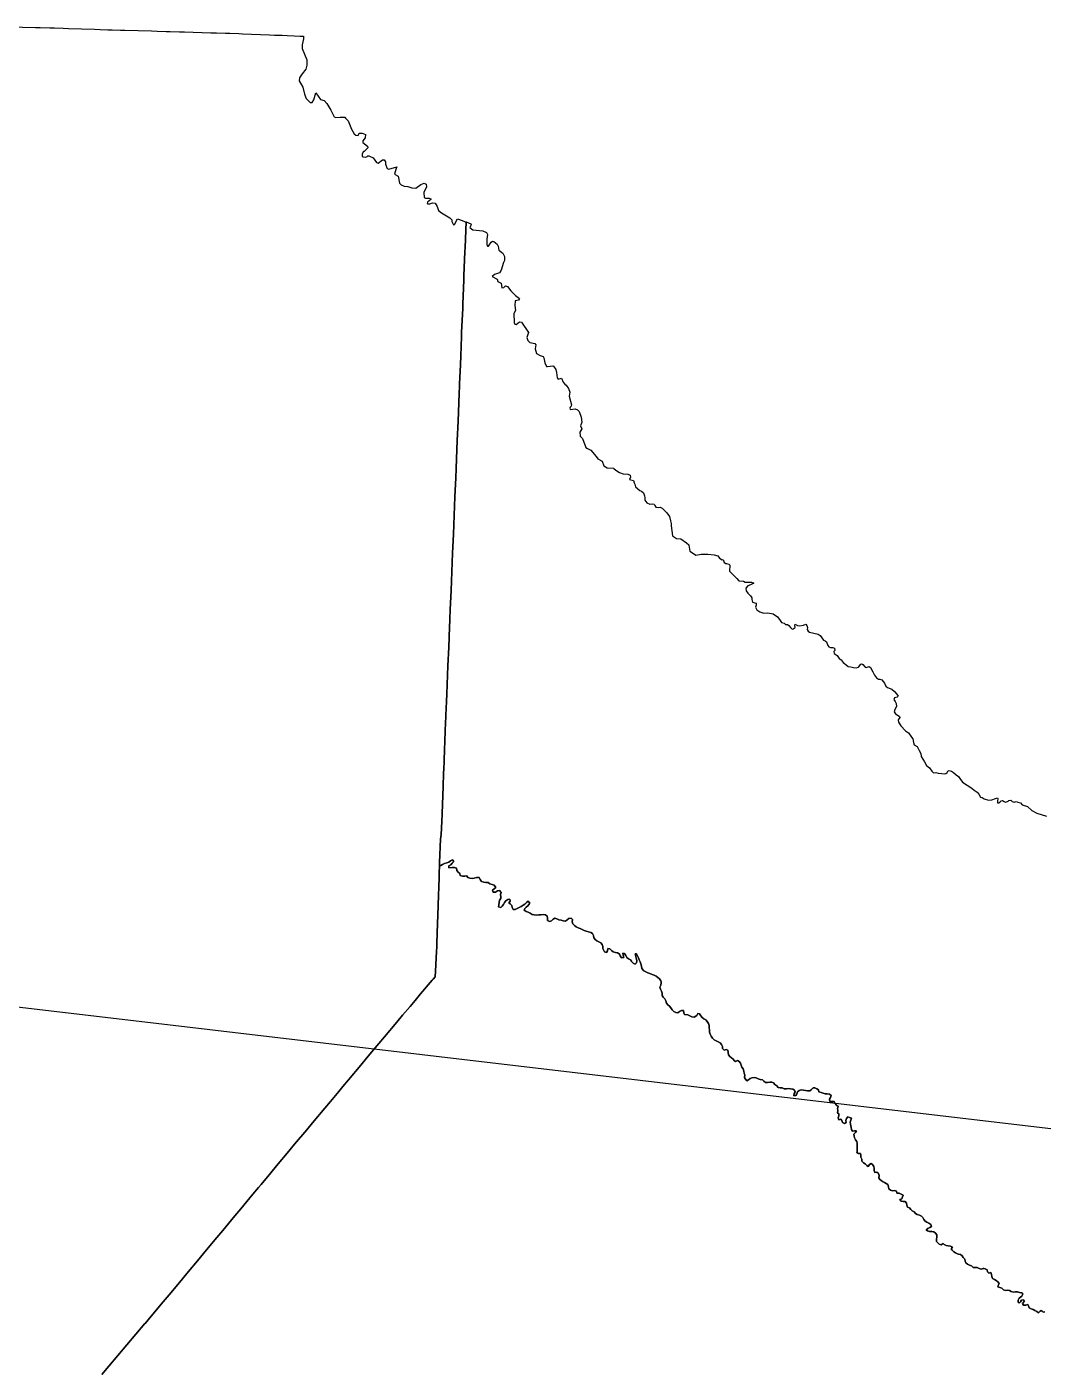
# Model space of a CAD drawing. Extents: x -312 to 667, y -1017 to 963.
# Drawn here: x 138.1 to 295.2, y 739.9 to 947.4 of the extents above; entities that cross this region are included whole.
import ezdxf

# ---------------------------------------------------------------- set-up
doc = ezdxf.new("R2010")
doc.units = 0
doc.header["$MEASUREMENT"] = 0
doc.layers.add('AEROVIAS', color=96, linetype='CONTINUOUS')
doc.layers.add('LINEAS_DE_MAPA', color=7, linetype='CONTINUOUS')

msp = doc.modelspace()

# ---------------------------------------------------------------- linework, layer by layer
at = {"layer": 'AEROVIAS'}
msp.add_line((50.03, 806.08), (298.55, 776.84), dxfattribs=at)
at = {"layer": 'LINEAS_DE_MAPA', "color": 7}
for points in [[(135.41, 947.36), (139.4, 947.27), (140.14, 947.24), (141.61, 947.19), (142.33, 947.19), (143.68, 947.14), (144.49, 947.11), (148.55, 946.99), (149.4, 946.96), (150.61, 946.92), (151.25, 946.91), (152.55, 946.86), (153.21, 946.85), (157.35, 946.72), (158.23, 946.68), (159.59, 946.66), (160.21, 946.63), (161.67, 946.59), (162.4, 946.57), (162.44, 946.57), (166.54, 946.43), (167.4, 946.43), (168.78, 946.39), (169.44, 946.36), (170.83, 946.32), (171.39, 946.28), (175.57, 946.12), (176.38, 946.08), (177.54, 946.05), (178.3, 946.01), (179.42, 945.96), (180.35, 945.91), (180.84, 945.91), (180.85, 945.5), (180.63, 944.6), (180.66, 943.99), (181.35, 942.25), (181.35, 941.61), (181.35, 941.43), (181.19, 940.8), (180.64, 940.12), (180.22, 939.46), (180.19, 939.01), (180.72, 938.04), (180.98, 936.98), (181.26, 936.28), (181.89, 935.65), (182.18, 935.68), (182.45, 936.08), (182.75, 937.15), (183.48, 936.15), (184.03, 935.97), (184.48, 935.49), (185.07, 934.47), (185.58, 933.45), (185.87, 933.37), (186.52, 933.41), (187.23, 933.39), (187.34, 933.27), (187.74, 932.81), (188.25, 931.53), (188.67, 930.8), (188.92, 930.63), (189.3, 930.56), (189.43, 930.95), (189.91, 930.93), (190.41, 930.71), (190.39, 930.19), (190, 929.72), (190, 929.48), (190.76, 928.93), (190.77, 928.66), (190.21, 928.08), (190.15, 928.08), (189.91, 927.74), (189.91, 927.38), (190.08, 927.28), (190.47, 927.2), (190.68, 927.33), (190.77, 927.4), (190.95, 927.42), (191.62, 927.1), (192.16, 926.41), (192.41, 926.31), (193.05, 926.83), (193.32, 926.79), (193.52, 926.51), (193.53, 926.16), (193.76, 925.49), (194.03, 925.35), (195.26, 925.75), (195.13, 925.29), (194.91, 924.61), (195.49, 924.29), (195.68, 923.19), (195.97, 922.96), (196.42, 922.75), (196.99, 922.69), (197.58, 922.49), (198.22, 922.41), (199, 923.02), (199.53, 923.22), (199.81, 923.05), (199.86, 922.65), (199.45, 921.77), (199.5, 920.96), (199.73, 920.86), (200.26, 920.87), (200.54, 920.76), (200.54, 920.7), (200.03, 920.25), (199.95, 920.08), (200.07, 920), (200.36, 919.99), (200.81, 920.16), (201.2, 920.13), (201.52, 919.61), (201.73, 918.99), (202.2, 918.6), (203.45, 917.85), (203.76, 917.51), (203.79, 917.29), (204.03, 916.78), (204.19, 916.82), (204.68, 917.67), (205.4, 917.42), (205.86, 917.25), (205.99, 917.21), (206.72, 916.92), (206.77, 916.77), (206.59, 916.33), (207.02, 915.99), (208.6, 915.82), (209.15, 915.58), (209.28, 915.27), (209.2, 914.56), (209.18, 913.73), (209.29, 913.45), (209.48, 913.48), (209.88, 914.07), (210.07, 914.23), (210.29, 914.2), (210.8, 913.76), (210.93, 913.46), (211.03, 912.82), (211.21, 912.72), (211.52, 912.49), (211.69, 912.38), (211.94, 911.87), (211.93, 911.25), (211.79, 910.92), (211.41, 909.75), (211.18, 909.35), (210.38, 909.11), (210.01, 908.77), (210.8, 908.35), (210.92, 908.02), (211.42, 907.76), (211.51, 907.04), (211.82, 907.1), (212.08, 907.32), (212.37, 907.24), (212.92, 906.56), (213.62, 905.83), (214.26, 905.35), (214.08, 905.1), (213.59, 905.03), (213.52, 904.28), (213.61, 903.51), (213.37, 903.04), (213.4, 901.66), (213.53, 901.39), (213.73, 901.37), (214.25, 901.79), (214.58, 901.73), (215.62, 900.11), (215.36, 899.36), (215.52, 898.88), (215.85, 898.58), (216.63, 898.43), (216.79, 898.24), (216.66, 897.6), (216.89, 896.87), (217.44, 896.56), (217.9, 896.42), (218.03, 896.22), (218.19, 895.41), (218.44, 894.88), (218.59, 894.87), (219.39, 894.98), (219.53, 894.91), (219.89, 894.38), (219.95, 893.96), (220.07, 893.1), (220.22, 892.9), (220.73, 893.04), (220.99, 892.46), (221.26, 892.11), (221.44, 891.97), (221.85, 891.48), (222.04, 890.9), (221.94, 890.29), (222.29, 888.94), (222.26, 888.75), (222.1, 888.58), (222.01, 888.42), (222.08, 888.29), (222.11, 888.24), (222.86, 888.3), (223.2, 888.16), (223.48, 887.89), (223.77, 887.02), (223.87, 886.25), (223.69, 885.71), (223.89, 885.25), (223.59, 884.7), (223.64, 884.12), (223.98, 883.76), (224.49, 882.37), (224.74, 882.17), (225.29, 881.96), (226.11, 880.97), (226.38, 880.6), (227.02, 880.22), (227.29, 879.51), (227.82, 879.2), (228.76, 879.17), (228.84, 879.08), (229.14, 878.83), (229.72, 878.48), (230.28, 878.3), (230.99, 878.25), (231.37, 878.08), (231.39, 877.78), (231.24, 877.39), (231.9, 877.23), (232, 876.9), (232.07, 876.68), (232.2, 876.28), (232.84, 875.7), (233.13, 875.59), (233.43, 875.35), (233.57, 874.9), (233.61, 874.56), (233.65, 874.19), (233.94, 873.82), (234.41, 873.61), (234.8, 873.62), (235.05, 873.61), (235.16, 873.39), (235.34, 873.15), (235.75, 873.09), (236, 873.12), (236.31, 872.95), (236.35, 872.9), (237.02, 872.26), (237.45, 871.68), (237.62, 871.03), (237.68, 870.58), (237.69, 870.22), (237.9, 868.69), (238.54, 868.29), (239.21, 868.23), (240.06, 867.59), (240.41, 867.28), (240.44, 867.26), (240.59, 866.35), (241.16, 865.96), (241.49, 865.73), (242.35, 865.85), (243.36, 865.86), (244.36, 865.76), (244.9, 865.61), (245.19, 865.22), (245.59, 865), (245.76, 865.02), (245.91, 864.59), (246.17, 864.42), (246.27, 864.4), (246.6, 864.34), (246.77, 864.16), (246.79, 863.84), (246.7, 863.52), (246.74, 863.24), (247, 862.95), (247.34, 862.6), (247.83, 862.08), (248.19, 861.73), (248.88, 861.69), (249.12, 861.53), (250.13, 861.54), (250.48, 861.4), (249.98, 861.11), (249.58, 860.96), (249.27, 860.59), (249.29, 860.18), (249.55, 859.84), (249.97, 859.44), (250.15, 859.11), (250.2, 858.83), (250.26, 858.45), (250.82, 858.27), (250.84, 857.97), (250.75, 857.66), (250.97, 857.25), (251.43, 856.97), (252.01, 856.76), (252.66, 856.8), (253.48, 856.62), (254.15, 856.16), (254.56, 855.6), (254.77, 855.31), (255.18, 855.18), (255.37, 855.01), (255.71, 854.99), (255.92, 854.81), (256.13, 854.52), (256.39, 854.29), (256.6, 854.3), (256.74, 854.4), (256.87, 854.55), (256.81, 854.88), (256.88, 855.05), (257.24, 854.85), (257.6, 854.77), (258.14, 854.91), (258.51, 855.05), (258.68, 854.83), (258.77, 854.52), (258.75, 854.2), (258.87, 853.97), (259.07, 853.83), (260.41, 853.51), (260.75, 853.29), (261.26, 852.57), (261.49, 852.44), (261.7, 852.3), (261.93, 851.73), (262.07, 851.52), (262.34, 851.45), (262.71, 851.44), (262.98, 851.33), (263, 850.99), (262.87, 850.81), (262.9, 850.49), (263.39, 850.18), (263.7, 849.74), (264.01, 849.54), (264.29, 849.13), (264.52, 848.95), (264.77, 848.78), (265.05, 848.51), (265.48, 848.44), (265.91, 848.33), (266.32, 848.28), (266.67, 848.39), (267.03, 848.86), (267.17, 848.9), (267.35, 848.82), (267.68, 848.4), (267.88, 848.36), (268.33, 848.51), (268.55, 848.33), (268.89, 847.66), (269.14, 847.14), (269.43, 846.77), (269.74, 846.54), (269.95, 846.55), (270.28, 846.45), (270.46, 846.19), (270.71, 845.93), (270.91, 845.44), (271.13, 845.26), (271.8, 844.98), (272.23, 844.65), (272.57, 844.28), (272.78, 843.9), (272.66, 843.77), (272.24, 843.64), (272.15, 843.42), (272.36, 843.08), (272.49, 842.77), (272.53, 842.31), (272.31, 841.85), (272.21, 841.51), (272.37, 841.2), (272.64, 841.01), (272.99, 840.79), (273.05, 840.62), (272.81, 840.25), (272.86, 839.9), (273.23, 839.35), (273.96, 838.58), (274.39, 838.27), (274.87, 837.6), (275.07, 837.3), (275.16, 836.77), (275.3, 836.41), (275.72, 836.11), (276.05, 835.53), (276.29, 835.05), (276.36, 834.57), (276.87, 833.75), (277.2, 833.2), (277.65, 832.82), (278.02, 832.33), (278.28, 832.08), (278.62, 832.1), (278.98, 832.03), (279.55, 831.98), (279.93, 831.91), (280.19, 831.97), (280.39, 832.14), (280.47, 832.34), (280.71, 832.42), (281.07, 832.34), (281.35, 832.11), (281.78, 831.76), (282.15, 831.52), (282.35, 831.21), (282.74, 830.63), (283.49, 830.18), (284.22, 829.67), (284.54, 829.36), (285.02, 829.07), (285.28, 828.78), (285.54, 828.32), (285.8, 828.23), (286.12, 828.03), (286.76, 827.86), (287.31, 827.91), (287.83, 828.12), (288.16, 828.19), (288.22, 828.04), (288.15, 827.73), (288.17, 827.43), (288.35, 827.44), (288.54, 827.54), (288.73, 827.73), (288.93, 827.8), (289.19, 827.62), (289.3, 827.59), (289.46, 827.53), (289.79, 827.69), (289.94, 827.81), (290.22, 827.84), (290.45, 827.64), (290.72, 827.52), (291.07, 827.61), (291.29, 827.51), (291.74, 827.42), (292, 827.1), (292.78, 826.86), (293.46, 826.25), (294.26, 825.85), (295.73, 825.38)], [(135.41, 947.36), (139.4, 947.27), (140.14, 947.24), (141.61, 947.19), (142.33, 947.19), (143.68, 947.14), (144.49, 947.11), (148.55, 946.99), (149.4, 946.96), (150.61, 946.92), (151.25, 946.91), (152.55, 946.86), (153.21, 946.85), (157.35, 946.72), (158.23, 946.68), (159.59, 946.66), (160.21, 946.63), (161.67, 946.59), (162.4, 946.57), (162.44, 946.57), (166.54, 946.43), (167.4, 946.43), (168.78, 946.39), (169.44, 946.36), (170.83, 946.32), (171.39, 946.28), (175.57, 946.12), (176.38, 946.08), (177.54, 946.05), (178.3, 946.01), (179.42, 945.96), (180.35, 945.91), (180.84, 945.91), (180.85, 945.5), (180.63, 944.6), (180.66, 943.99), (181.35, 942.25), (181.35, 941.61), (181.35, 941.43), (181.19, 940.8), (180.64, 940.12), (180.22, 939.46), (180.19, 939.01), (180.72, 938.04), (180.98, 936.98), (181.26, 936.28), (181.89, 935.65), (182.18, 935.68), (182.45, 936.08), (182.75, 937.15), (183.48, 936.15), (184.03, 935.97), (184.48, 935.49), (185.07, 934.47), (185.58, 933.45), (185.87, 933.37), (186.52, 933.41), (187.23, 933.39), (187.34, 933.27), (187.74, 932.81), (188.25, 931.53), (188.67, 930.8), (188.92, 930.63), (189.3, 930.56), (189.43, 930.95), (189.91, 930.93), (190.41, 930.71), (190.39, 930.19), (190, 929.72), (190, 929.48), (190.76, 928.93), (190.77, 928.66), (190.21, 928.08), (190.15, 928.08), (189.91, 927.74), (189.91, 927.38), (190.08, 927.28), (190.47, 927.2), (190.68, 927.33), (190.77, 927.4), (190.95, 927.42), (191.62, 927.1), (192.16, 926.41), (192.41, 926.31), (193.05, 926.83), (193.32, 926.79), (193.52, 926.51), (193.53, 926.16), (193.76, 925.49), (194.03, 925.35), (195.26, 925.75), (195.13, 925.29), (194.91, 924.61), (195.49, 924.29), (195.68, 923.19), (195.97, 922.96), (196.42, 922.75), (196.99, 922.69), (197.58, 922.49), (198.22, 922.41), (199, 923.02), (199.53, 923.22), (199.81, 923.05), (199.86, 922.65), (199.45, 921.77), (199.5, 920.96), (199.73, 920.86), (200.26, 920.87), (200.54, 920.76), (200.54, 920.7), (200.03, 920.25), (199.95, 920.08), (200.07, 920), (200.36, 919.99), (200.81, 920.16), (201.2, 920.13), (201.52, 919.61), (201.73, 918.99), (202.2, 918.6), (203.45, 917.85), (203.76, 917.51), (203.79, 917.29), (204.03, 916.78), (204.19, 916.82), (204.68, 917.67), (205.4, 917.42), (205.86, 917.25), (205.99, 917.21), (205.84, 913.24), (205.82, 912.62), (205.66, 908.87), (205.64, 908.25), (205.48, 904.5), (205.46, 903.88), (205.3, 900.14), (205.28, 899.5), (205.22, 897.97), (205.16, 896.53), (205.1, 895.13), (205.02, 893.17), (204.98, 892.17), (204.96, 891.8), (204.96, 891.79), (204.92, 890.76), (204.8, 887.81), (204.74, 886.4), (204.62, 883.45), (204.56, 882.03), (204.44, 879.09), (204.38, 877.66), (204.26, 874.73), (204.2, 873.3), (204.08, 870.38), (204.02, 868.94), (203.9, 866.02), (203.84, 864.57), (203.72, 861.67), (203.66, 860.22), (203.55, 857.32), (203.49, 855.86), (203.47, 855.56), (203.44, 854.67), (203.37, 852.96), (203.31, 851.5), (203.19, 848.62), (203.13, 847.14), (203.01, 844.27), (202.96, 843.09), (202.95, 842.79), (202.93, 842.36), (202.86, 840.61), (202.83, 839.92), (202.77, 838.44), (202.65, 835.58), (202.59, 834.08), (202.53, 832.44), (202.52, 832.27), (202.51, 832.1), (202.51, 831.92), (202.5, 831.75), (202.5, 831.58), (202.49, 831.41), (202.48, 831.23), (202.48, 831.06), (202.47, 830.89), (202.46, 830.72), (202.46, 830.54), (202.45, 830.37), (202.45, 830.2), (202.44, 830.02), (202.43, 829.85), (202.43, 829.68), (202.42, 829.51), (202.42, 829.33), (202.41, 829.16), (202.4, 828.99), (202.4, 828.81), (202.39, 828.64), (202.38, 828.47), (202.38, 828.29), (202.37, 828.12), (202.37, 827.95), (202.36, 827.78), (202.35, 827.6), (202.35, 827.43), (202.34, 827.26), (202.34, 827.09), (202.33, 826.91), (202.32, 826.74), (202.32, 826.57), (202.31, 826.39), (202.3, 826.22), (202.3, 826.05), (202.29, 825.88), (202.29, 825.7), (202.28, 825.53), (202.27, 825.36), (202.27, 825.19), (202.26, 825.01), (202.26, 824.99), (202.26, 824.84), (202.24, 824.52), (202.11, 822.55), (202.05, 821.81), (201.9, 818.21), (201.88, 817.66), (201.87, 817.46), (201.84, 816.77), (201.81, 815.89), (201.81, 815.86), (201.76, 814.43), (201.72, 813.12), (201.62, 810.09), (201.57, 808.77), (201.48, 805.76), (201.45, 805.15), (201.41, 804.43), (201.24, 801.42), (201.19, 800.56), (200.89, 800.2), (200.75, 800.03), (198.95, 797.9), (198.09, 796.88), (197.32, 795.97), (196.16, 794.59), (195.29, 793.55), (193.37, 791.26), (192.5, 790.22), (190.59, 787.94), (189.72, 786.89), (187.81, 784.61), (186.93, 783.56), (186.3, 782.81), (185.03, 781.29), (184.15, 780.23), (182.25, 777.97), (181.36, 776.91), (179.47, 774.65), (178.79, 773.84), (178.57, 773.58), (176.68, 771.33), (175.79, 770.26), (174.28, 768.45), (173.91, 768), (173.01, 766.93), (171.14, 764.67), (170.24, 763.6), (168.37, 761.35), (167.47, 760.26), (165.6, 758.02), (164.7, 756.93), (162.83, 754.69), (162.34, 754.1), (161.92, 753.6), (160.05, 751.38), (159.13, 750.29), (157.27, 748.09), (156.34, 746.98), (156.32, 746.96), (153.55, 743.67), (153.54, 743.65), (150.76, 740.36), (150.75, 740.35), (149.66, 739.05)], [(295.47, 748.76), (295.2, 748.69), (295.08, 748.85), (294.9, 748.99), (294.78, 748.84), (294.52, 748.62), (294.25, 748.79), (293.96, 748.97), (293.66, 749.1), (293.35, 749.24), (293.05, 749.38), (292.97, 749.69), (292.85, 749.88), (292.54, 749.77), (292.2, 749.79), (292.04, 750.04), (292.31, 750.36), (292.23, 750.6), (291.89, 750.56), (291.73, 750.28), (291.58, 750.15), (291.38, 750.22), (291.37, 750.58), (291.52, 750.85), (291.91, 751.16), (292.07, 751.48), (291.92, 751.68), (291.59, 751.77), (291.27, 751.87), (290.95, 751.83), (290.62, 751.8), (290.3, 751.88), (290, 752.04), (289.68, 752.11), (289.35, 752.05), (289.07, 752.17), (288.83, 752.41), (288.5, 752.5), (288.2, 752.61), (288.28, 752.85), (288.44, 753.13), (288.24, 753.37), (287.97, 753.59), (287.69, 753.76), (287.39, 753.9), (287.27, 754.21), (287.24, 754.54), (287.13, 754.84), (286.81, 754.76), (286.6, 754.93), (286.57, 755.24), (286.28, 755.42), (286.05, 755.44), (285.96, 755.45), (285.64, 755.35), (285.33, 755.47), (285.02, 755.59), (284.77, 755.61), (284.71, 755.61), (284.38, 755.63), (284.32, 755.69), (284.13, 755.85), (283.83, 755.96), (283.54, 756.12), (283.26, 756.32), (283.17, 756.6), (283.1, 756.91), (282.86, 757.15), (282.7, 757.43), (282.46, 757.62), (282.15, 757.67), (281.96, 757.7), (281.68, 757.88), (281.4, 758.04), (281.16, 758.27), (281.02, 758.48), (281.19, 758.73), (280.88, 758.89), (280.56, 758.96), (280.23, 759.03), (279.94, 759.16), (279.76, 759.33), (279.47, 759.13), (279.16, 759.2), (278.93, 759.44), (278.73, 759.64), (278.74, 759.98), (278.77, 760.32), (278.79, 760.64), (278.6, 760.92), (278.32, 761.1), (278, 761.18), (277.67, 761.16), (277.33, 761.26), (277.11, 761.43), (277.37, 761.66), (277.69, 761.79), (277.95, 761.96), (277.84, 762.28), (277.55, 762.44), (277.26, 762.6), (276.98, 762.79), (276.78, 763.04), (276.6, 763.33), (276.39, 763.57), (276.08, 763.69), (275.76, 763.8), (275.46, 763.94), (275.27, 764.22), (274.97, 764.35), (274.76, 764.59), (274.56, 764.83), (274.23, 764.93), (274.12, 765.22), (274.11, 765.56), (273.91, 765.79), (273.57, 765.79), (273.25, 765.88), (273.07, 766.13), (273.39, 766.21), (273.49, 766.52), (273.57, 766.79), (273.25, 766.93), (272.96, 767.08), (272.62, 767.12), (272.52, 767.43), (272.25, 767.51), (271.92, 767.45), (271.6, 767.55), (271.36, 767.76), (271.3, 768.09), (271.22, 768.42), (270.96, 768.58), (270.67, 768.74), (270.38, 768.91), (270.13, 769.1), (269.99, 769.23), (269.81, 769.49), (269.88, 769.83), (269.74, 770.12), (269.49, 770.36), (269.21, 770.3), (269.07, 770.61), (269.11, 770.93), (269.02, 771.23), (268.86, 771.53), (268.62, 771.71), (268.37, 771.51), (268.15, 771.24), (267.94, 771.36), (267.72, 771.61), (267.45, 771.81), (267.21, 772.02), (267.19, 772.35), (267.03, 772.64), (267.03, 772.97), (266.99, 773.23), (266.65, 773.22), (266.43, 773.41), (266.45, 773.54), (266.48, 773.76), (266.45, 774.09), (266.46, 774.42), (266.47, 774.75), (266.39, 775.07), (266.19, 775.36), (266.03, 775.63), (266.02, 775.96), (265.93, 776.23), (266.19, 776.45), (266.38, 776.71), (266.05, 776.71), (265.72, 776.66), (265.57, 776.93), (265.56, 777.27), (265.49, 777.53), (265.43, 777.74), (265.4, 778.07), (265.46, 778.4), (265.59, 778.69), (265.28, 778.79), (265.03, 778.88), (264.81, 778.63), (264.7, 778.35), (264.74, 778.02), (264.48, 777.85), (264.2, 778.02), (264.1, 778.35), (263.93, 778.56), (263.64, 778.45), (263.52, 778.75), (263.64, 779.05), (263.65, 779.35), (263.41, 779.53), (263.47, 779.87), (263.41, 780.19), (263.53, 780.49), (263.26, 780.69), (263.07, 780.96), (262.91, 781.25), (262.58, 781.28), (262.25, 781.29), (262.16, 781.61), (262.36, 781.87), (262.42, 782.21), (262.17, 782.39), (261.84, 782.45), (261.51, 782.47), (261.19, 782.54), (260.88, 782.66), (260.56, 782.76), (260.46, 783.07), (260.25, 783.25), (259.93, 783.38), (259.64, 783.37), (259.38, 783.14), (259.13, 782.91), (258.8, 782.94), (258.48, 782.99), (258.15, 783.03), (257.82, 783.05), (257.49, 782.98), (257.24, 782.78), (257.14, 782.46), (256.98, 782.18), (256.69, 782.16), (256.71, 782.48), (256.9, 782.76), (256.79, 783.04), (256.49, 783.18), (256.16, 783.22), (255.84, 783.3), (255.51, 783.24), (255.2, 783.22), (254.89, 783.37), (254.56, 783.39), (254.25, 783.45), (254.02, 783.69), (253.75, 783.89), (253.54, 784.15), (253.27, 784.27), (252.95, 784.24), (252.62, 784.18), (252.29, 784.19), (252.04, 784.4), (251.8, 784.62), (251.47, 784.69), (251.16, 784.79), (251.05, 784.83), (250.84, 784.9), (250.53, 784.99), (250.2, 784.94), (249.9, 784.83), (249.66, 784.59), (249.41, 784.47), (249.17, 784.71), (249.02, 785), (249.07, 785.33), (249.01, 785.65), (248.92, 785.97), (248.82, 786.29), (248.65, 786.57), (248.53, 786.88), (248.43, 787.19), (248.21, 787.47), (247.96, 787.61), (247.64, 787.44), (247.43, 787.58), (247.29, 787.82), (247.04, 788.02), (246.77, 788.23), (246.56, 788.5), (246.52, 788.84), (246.46, 789.19), (246.23, 789.32), (245.88, 789.21), (245.66, 789.44), (245.63, 789.78), (245.48, 790.09), (245.26, 790.35), (244.95, 790.5), (244.64, 790.65), (244.34, 790.82), (244.11, 791.07), (243.91, 791.35), (243.74, 791.65), (243.65, 792), (243.65, 792.32), (243.6, 792.66), (243.6, 793.01), (243.49, 793.33), (243.29, 793.61), (243.06, 793.87), (242.76, 794.04), (242.51, 794.27), (242.29, 794.53), (242.09, 794.82), (241.83, 794.88), (241.65, 794.57), (241.24, 794.31), (240.89, 794.35), (240.6, 794.51), (240.29, 794.64), (239.77, 794.71), (239.66, 794.99), (239.61, 795.32), (239.28, 795.35), (238.97, 795.19), (238.73, 794.96), (238.4, 795), (238.11, 795.19), (238.06, 795.25), (237.88, 795.44), (237.67, 795.72), (237.46, 795.98), (237.2, 796.22), (236.99, 796.49), (236.86, 796.8), (236.7, 797.11), (236.48, 797.37), (236.31, 797.64), (236.3, 797.99), (236.21, 798.32), (236.07, 798.63), (235.96, 798.96), (236.11, 799.26), (236.17, 799.6), (236.13, 799.8), (236.11, 799.94), (235.92, 800.22), (235.64, 800.43), (235.37, 800.63), (235.06, 800.79), (234.74, 800.92), (234.42, 801.03), (234.1, 801.16), (233.8, 801.33), (233.47, 801.45), (233.18, 801.84), (233.09, 802.18), (233.01, 802.52), (232.9, 802.84), (232.77, 803.16), (232.63, 803.48), (232.51, 803.79), (232.32, 804.08), (232.11, 804.1), (232.22, 803.73), (232.3, 803.4), (232.37, 803.06), (232.35, 802.71), (232.16, 802.48), (231.84, 802.63), (231.6, 802.87), (231.55, 802.94), (231.4, 803.14), (231.1, 803.32), (230.83, 803.53), (230.67, 803.83), (230.51, 804.14), (230.21, 804.21), (230.28, 803.87), (230.37, 803.54), (230.01, 803.48), (229.82, 803.76), (229.7, 804.08), (229.65, 804.11), (229.41, 804.25), (229.07, 804.29), (228.74, 804.39), (228.45, 804.58), (228.21, 804.84), (227.91, 804.89), (227.85, 804.55), (227.69, 804.3), (227.37, 804.41), (227.15, 804.89), (227.14, 805.2), (227.05, 805.54), (226.84, 805.8), (226.53, 805.96), (226.21, 806.08), (225.95, 806.3), (225.73, 806.57), (225.67, 806.9), (225.54, 807.23), (225.26, 807.4), (224.92, 807.49), (224.58, 807.57), (224.26, 807.69), (223.96, 807.84), (223.64, 807.98), (223.32, 808.11), (223.02, 808.27), (222.74, 808.47), (222.5, 808.72), (222.41, 809.03), (222.44, 809.39), (222.23, 809.59), (221.89, 809.57), (221.64, 809.34), (221.35, 809.16), (221.01, 809.19), (220.68, 809.3), (220.34, 809.34), (220.04, 809.49), (219.73, 809.62), (219.44, 809.43), (219.19, 809.19), (218.87, 809.07), (218.6, 809.23), (218.6, 809.59), (218.52, 809.92), (218.25, 810.13), (217.91, 810.15), (217.57, 810.13), (217.22, 810.1), (216.88, 810.08), (216.54, 810.12), (216.2, 810.19), (215.9, 810.35), (215.6, 810.51), (215.27, 810.61), (214.99, 810.82), (215.06, 811.1), (215.29, 811.32), (215.54, 811.52), (215.83, 811.9), (215.58, 812.25), (215.32, 812.04), (215.09, 811.78), (214.81, 811.59), (214.5, 811.43), (214.2, 811.26), (213.91, 811.08), (213.6, 810.92), (213.26, 810.96), (213.1, 811.25), (213.04, 811.58), (212.78, 811.81), (212.59, 811.97), (212.8, 812.25), (212.77, 812.55), (212.43, 812.49), (212.15, 812.29), (211.93, 812.04), (211.78, 811.73), (211.59, 811.44), (211.34, 811.23), (211.01, 811.37), (211.03, 811.68), (211.12, 812.01), (211.14, 812.36), (211.36, 812.63), (211.36, 812.92), (211.29, 813.26), (211.43, 813.58), (211.18, 813.86), (210.83, 813.81), (210.54, 813.63), (210.19, 813.62), (210.09, 813.91), (210.33, 814.15), (210.6, 814.36), (210.32, 814.68), (210, 814.82), (209.67, 814.91), (209.39, 815.12), (209.05, 815.13), (208.71, 815.18), (208.39, 815.29), (208.19, 815.56), (208.03, 815.87), (207.58, 815.89), (207.25, 815.8), (206.91, 815.71), (206.58, 815.77), (206.25, 815.89), (206.1, 816.17), (205.77, 816.07), (205.42, 816.1), (205.09, 816.19), (205.02, 816.51), (204.76, 816.69), (204.57, 816.97), (204.51, 817.32), (204.19, 817.41), (203.84, 817.44), (203.31, 817.4), (203.32, 817.67), (203.62, 817.86), (203.84, 818.12), (204.08, 818.34), (203.9, 818.6), (203.58, 818.48), (203.31, 818.27), (203.01, 818.13), (202.67, 818.07), (202.36, 817.92), (202.08, 817.72), (201.88, 817.66), (201.9, 818.21), (202.05, 821.81), (202.11, 822.55), (202.24, 824.52), (202.26, 824.84), (202.26, 824.99), (202.26, 825.01), (202.27, 825.19), (202.27, 825.36), (202.28, 825.53), (202.29, 825.7), (202.29, 825.88), (202.3, 826.05), (202.3, 826.22), (202.31, 826.39), (202.32, 826.57), (202.32, 826.74), (202.33, 826.91), (202.34, 827.09), (202.34, 827.26), (202.35, 827.43), (202.35, 827.6), (202.36, 827.78), (202.37, 827.95), (202.37, 828.12), (202.38, 828.29), (202.38, 828.47), (202.39, 828.64), (202.4, 828.81), (202.4, 828.99), (202.41, 829.16), (202.42, 829.33), (202.42, 829.51), (202.43, 829.68), (202.43, 829.85), (202.44, 830.02), (202.45, 830.2), (202.45, 830.37), (202.46, 830.54), (202.46, 830.72), (202.47, 830.89), (202.48, 831.06), (202.48, 831.23), (202.49, 831.41), (202.5, 831.58), (202.5, 831.75), (202.51, 831.92), (202.51, 832.1), (202.52, 832.27), (202.53, 832.44), (202.59, 834.08), (202.65, 835.58), (202.77, 838.44), (202.83, 839.92), (202.86, 840.61), (202.93, 842.36), (202.95, 842.79), (202.96, 843.09), (203.01, 844.27), (203.13, 847.14), (203.19, 848.62), (203.31, 851.5), (203.37, 852.96), (203.44, 854.67), (203.47, 855.56), (203.49, 855.86), (203.55, 857.32), (203.66, 860.22), (203.72, 861.67), (203.84, 864.57), (203.9, 866.02), (204.02, 868.94), (204.08, 870.38), (204.2, 873.3), (204.26, 874.73), (204.38, 877.66), (204.44, 879.09), (204.56, 882.03), (204.62, 883.45), (204.74, 886.4), (204.8, 887.81), (204.92, 890.76), (204.96, 891.79), (204.96, 891.8), (204.98, 892.17), (205.02, 893.17), (205.1, 895.13), (205.16, 896.53), (205.22, 897.97), (205.28, 899.5), (205.3, 900.14), (205.46, 903.88), (205.48, 904.5), (205.64, 908.25), (205.66, 908.87), (205.82, 912.62), (205.84, 913.24), (205.99, 917.21), (206.72, 916.92), (206.77, 916.77), (206.59, 916.33), (207.02, 915.99), (208.6, 915.82), (209.15, 915.58), (209.28, 915.27), (209.2, 914.56), (209.18, 913.73), (209.29, 913.45), (209.48, 913.48), (209.88, 914.07), (210.07, 914.23), (210.29, 914.2), (210.8, 913.76), (210.93, 913.46), (211.03, 912.82), (211.21, 912.72), (211.52, 912.49), (211.69, 912.38), (211.94, 911.87), (211.93, 911.25), (211.79, 910.92), (211.41, 909.75), (211.18, 909.35), (210.38, 909.11), (210.01, 908.77), (210.8, 908.35), (210.92, 908.02), (211.42, 907.76), (211.51, 907.04), (211.82, 907.1), (212.08, 907.32), (212.37, 907.24), (212.92, 906.56), (213.62, 905.83), (214.26, 905.35), (214.08, 905.1), (213.59, 905.03), (213.52, 904.28), (213.61, 903.51), (213.37, 903.04), (213.4, 901.66), (213.53, 901.39), (213.73, 901.37), (214.25, 901.79), (214.58, 901.73), (215.62, 900.11), (215.36, 899.36), (215.52, 898.88), (215.85, 898.58), (216.63, 898.43), (216.79, 898.24), (216.66, 897.6), (216.89, 896.87), (217.44, 896.56), (217.9, 896.42), (218.03, 896.22), (218.19, 895.41), (218.44, 894.88), (218.59, 894.87), (219.39, 894.98), (219.53, 894.91), (219.89, 894.38), (219.95, 893.96), (220.07, 893.1), (220.22, 892.9), (220.73, 893.04), (220.99, 892.46), (221.26, 892.11), (221.44, 891.97), (221.85, 891.48), (222.04, 890.9), (221.94, 890.29), (222.29, 888.94), (222.26, 888.75), (222.1, 888.58), (222.01, 888.42), (222.08, 888.29), (222.11, 888.24), (222.86, 888.3), (223.2, 888.16), (223.48, 887.89), (223.77, 887.02), (223.87, 886.25), (223.69, 885.71), (223.89, 885.25), (223.59, 884.7), (223.64, 884.12), (223.98, 883.76), (224.49, 882.37), (224.74, 882.17), (225.29, 881.96), (226.11, 880.97), (226.38, 880.6), (227.02, 880.22), (227.29, 879.51), (227.82, 879.2), (228.76, 879.17), (228.84, 879.08), (229.14, 878.83), (229.72, 878.48), (230.28, 878.3), (230.99, 878.25), (231.37, 878.08), (231.39, 877.78), (231.24, 877.39), (231.9, 877.23), (232, 876.9), (232.07, 876.68), (232.2, 876.28), (232.84, 875.7), (233.13, 875.59), (233.43, 875.35), (233.57, 874.9), (233.61, 874.56), (233.65, 874.19), (233.94, 873.82), (234.41, 873.61), (234.8, 873.62), (235.05, 873.61), (235.16, 873.39), (235.34, 873.15), (235.75, 873.09), (236, 873.12), (236.31, 872.95), (236.35, 872.9), (237.02, 872.26), (237.45, 871.68), (237.62, 871.03), (237.68, 870.58), (237.69, 870.22), (237.9, 868.69), (238.54, 868.29), (239.21, 868.23), (240.06, 867.59), (240.41, 867.28), (240.44, 867.26), (240.59, 866.35), (241.16, 865.96), (241.49, 865.73), (242.35, 865.85), (243.36, 865.86), (244.36, 865.76), (244.9, 865.61), (245.19, 865.22), (245.59, 865), (245.76, 865.02), (245.91, 864.59), (246.17, 864.42), (246.27, 864.4), (246.6, 864.34), (246.77, 864.16), (246.79, 863.84), (246.7, 863.52), (246.74, 863.24), (247, 862.95), (247.34, 862.6), (247.83, 862.08), (248.19, 861.73), (248.88, 861.69), (249.12, 861.53), (250.13, 861.54), (250.48, 861.4), (249.98, 861.11), (249.58, 860.96), (249.27, 860.59), (249.29, 860.18), (249.55, 859.84), (249.97, 859.44), (250.15, 859.11), (250.2, 858.83), (250.26, 858.45), (250.82, 858.27), (250.84, 857.97), (250.75, 857.66), (250.97, 857.25), (251.43, 856.97), (252.01, 856.76), (252.66, 856.8), (253.48, 856.62), (254.15, 856.16), (254.56, 855.6), (254.77, 855.31), (255.18, 855.18), (255.37, 855.01), (255.71, 854.99), (255.92, 854.81), (256.13, 854.52), (256.39, 854.29), (256.6, 854.3), (256.74, 854.4), (256.87, 854.55), (256.81, 854.88), (256.88, 855.05), (257.24, 854.85), (257.6, 854.77), (258.14, 854.91), (258.51, 855.05), (258.68, 854.83), (258.77, 854.52), (258.75, 854.2), (258.87, 853.97), (259.07, 853.83), (260.41, 853.51), (260.75, 853.29), (261.26, 852.57), (261.49, 852.44), (261.7, 852.3), (261.93, 851.73), (262.07, 851.52), (262.34, 851.45), (262.71, 851.44), (262.98, 851.33), (263, 850.99), (262.87, 850.81), (262.9, 850.49), (263.39, 850.18), (263.7, 849.74), (264.01, 849.54), (264.29, 849.13), (264.52, 848.95), (264.77, 848.78), (265.05, 848.51), (265.48, 848.44), (265.91, 848.33), (266.32, 848.28), (266.67, 848.39), (267.03, 848.86), (267.17, 848.9), (267.35, 848.82), (267.68, 848.4), (267.88, 848.36), (268.33, 848.51), (268.55, 848.33), (268.89, 847.66), (269.14, 847.14), (269.43, 846.77), (269.74, 846.54), (269.95, 846.55), (270.28, 846.45), (270.46, 846.19), (270.71, 845.93), (270.91, 845.44), (271.13, 845.26), (271.8, 844.98), (272.23, 844.65), (272.57, 844.28), (272.78, 843.9), (272.66, 843.77), (272.24, 843.64), (272.15, 843.42), (272.36, 843.08), (272.49, 842.77), (272.53, 842.31), (272.31, 841.85), (272.21, 841.51), (272.37, 841.2), (272.64, 841.01), (272.99, 840.79), (273.05, 840.62), (272.81, 840.25), (272.86, 839.9), (273.23, 839.35), (273.96, 838.58), (274.39, 838.27), (274.87, 837.6), (275.07, 837.3), (275.16, 836.77), (275.3, 836.41), (275.72, 836.11), (276.05, 835.53), (276.29, 835.05), (276.36, 834.57), (276.87, 833.75), (277.2, 833.2), (277.65, 832.82), (278.02, 832.33), (278.28, 832.08), (278.62, 832.1), (278.98, 832.03), (279.55, 831.98), (279.93, 831.91), (280.19, 831.97), (280.39, 832.14), (280.47, 832.34), (280.71, 832.42), (281.07, 832.34), (281.35, 832.11), (281.78, 831.76), (282.15, 831.52), (282.35, 831.21), (282.74, 830.63), (283.49, 830.18), (284.22, 829.67), (284.54, 829.36), (285.02, 829.07), (285.28, 828.78), (285.54, 828.32), (285.8, 828.23), (286.12, 828.03), (286.76, 827.86), (287.31, 827.91), (287.83, 828.12), (288.16, 828.19), (288.22, 828.04), (288.15, 827.73), (288.17, 827.43), (288.35, 827.44), (288.54, 827.54), (288.73, 827.73), (288.93, 827.8), (289.19, 827.62), (289.3, 827.59), (289.46, 827.53), (289.79, 827.69), (289.94, 827.81), (290.22, 827.84), (290.45, 827.64), (290.72, 827.52), (291.07, 827.61), (291.29, 827.51), (291.74, 827.42), (292, 827.1), (292.78, 826.86), (293.46, 826.25), (294.26, 825.85), (295.73, 825.38)], [(157.27, 748.09), (159.13, 750.29), (160.05, 751.38), (161.92, 753.6), (162.34, 754.1), (162.83, 754.69), (164.7, 756.93), (165.6, 758.02), (167.47, 760.26), (168.37, 761.35), (170.24, 763.6), (171.14, 764.67), (173.01, 766.93), (173.91, 768), (174.28, 768.45), (175.79, 770.26), (176.68, 771.33), (178.57, 773.58), (178.79, 773.84), (179.47, 774.65), (181.36, 776.91), (182.25, 777.97), (184.15, 780.23), (185.03, 781.29), (186.3, 782.81), (186.93, 783.56), (187.81, 784.61), (189.72, 786.89), (190.59, 787.94), (192.5, 790.22), (193.37, 791.26), (195.29, 793.55), (196.16, 794.59), (197.32, 795.97), (198.09, 796.88), (198.95, 797.9), (200.75, 800.03), (200.89, 800.2), (201.19, 800.56), (201.24, 801.42), (201.41, 804.43), (201.45, 805.15), (201.48, 805.76), (201.57, 808.77), (201.62, 810.09), (201.72, 813.12), (201.76, 814.43), (201.81, 815.86), (201.81, 815.89), (201.84, 816.77), (201.87, 817.46), (201.88, 817.66), (202.08, 817.72), (202.36, 817.92), (202.67, 818.07), (203.01, 818.13), (203.31, 818.27), (203.58, 818.48), (203.9, 818.6), (204.08, 818.34), (203.84, 818.12), (203.62, 817.86), (203.32, 817.67), (203.31, 817.4), (203.84, 817.44), (204.19, 817.41), (204.51, 817.32), (204.57, 816.97), (204.76, 816.69), (205.02, 816.51), (205.09, 816.19), (205.42, 816.1), (205.77, 816.07), (206.1, 816.17), (206.25, 815.89), (206.58, 815.77), (206.91, 815.71), (207.25, 815.8), (207.58, 815.89), (208.03, 815.87), (208.19, 815.56), (208.39, 815.29), (208.71, 815.18), (209.05, 815.13), (209.39, 815.12), (209.67, 814.91), (210, 814.82), (210.32, 814.68), (210.6, 814.36), (210.33, 814.15), (210.09, 813.91), (210.19, 813.62), (210.54, 813.63), (210.83, 813.81), (211.18, 813.86), (211.43, 813.58), (211.29, 813.26), (211.36, 812.92), (211.36, 812.63), (211.14, 812.36), (211.12, 812.01), (211.03, 811.68), (211.01, 811.37), (211.34, 811.23), (211.59, 811.44), (211.78, 811.73), (211.93, 812.04), (212.15, 812.29), (212.43, 812.49), (212.77, 812.55), (212.8, 812.25), (212.59, 811.97), (212.78, 811.81), (213.04, 811.58), (213.1, 811.25), (213.26, 810.96), (213.6, 810.92), (213.91, 811.08), (214.2, 811.26), (214.5, 811.43), (214.81, 811.59), (215.09, 811.78), (215.32, 812.04), (215.58, 812.25), (215.83, 811.9), (215.54, 811.52), (215.29, 811.32), (215.06, 811.1), (214.99, 810.82), (215.27, 810.61), (215.6, 810.51), (215.9, 810.35), (216.2, 810.19), (216.54, 810.12), (216.88, 810.08), (217.22, 810.1), (217.57, 810.13), (217.91, 810.15), (218.25, 810.13), (218.52, 809.92), (218.6, 809.59), (218.6, 809.23), (218.87, 809.07), (219.19, 809.19), (219.44, 809.43), (219.73, 809.62), (220.04, 809.49), (220.34, 809.34), (220.68, 809.3), (221.01, 809.19), (221.35, 809.16), (221.64, 809.34), (221.89, 809.57), (222.23, 809.59), (222.44, 809.39), (222.41, 809.03), (222.5, 808.72), (222.74, 808.47), (223.02, 808.27), (223.32, 808.11), (223.64, 807.98), (223.96, 807.84), (224.26, 807.69), (224.58, 807.57), (224.92, 807.49), (225.26, 807.4), (225.54, 807.23), (225.67, 806.9), (225.73, 806.57), (225.95, 806.3), (226.21, 806.08), (226.53, 805.96), (226.84, 805.8), (227.05, 805.54), (227.14, 805.2), (227.15, 804.89), (227.37, 804.41), (227.69, 804.3), (227.85, 804.55), (227.91, 804.89), (228.21, 804.84), (228.45, 804.58), (228.74, 804.39), (229.07, 804.29), (229.41, 804.25), (229.65, 804.11), (229.7, 804.08), (229.82, 803.76), (230.01, 803.48), (230.37, 803.54), (230.28, 803.87), (230.21, 804.21), (230.51, 804.14), (230.67, 803.83), (230.83, 803.53), (231.1, 803.32), (231.4, 803.14), (231.55, 802.94), (231.6, 802.87), (231.84, 802.63), (232.16, 802.48), (232.35, 802.71), (232.37, 803.06), (232.3, 803.4), (232.22, 803.73), (232.11, 804.1), (232.32, 804.08), (232.51, 803.79), (232.63, 803.48), (232.77, 803.16), (232.9, 802.84), (233.01, 802.52), (233.09, 802.18), (233.18, 801.84), (233.47, 801.45), (233.8, 801.33), (234.1, 801.16), (234.42, 801.03), (234.74, 800.92), (235.06, 800.79), (235.37, 800.63), (235.64, 800.43), (235.92, 800.22), (236.11, 799.94), (236.13, 799.8), (236.17, 799.6), (236.11, 799.26), (235.96, 798.96), (236.07, 798.63), (236.21, 798.32), (236.3, 797.99), (236.31, 797.64), (236.48, 797.37), (236.7, 797.11), (236.86, 796.8), (236.99, 796.49), (237.2, 796.22), (237.46, 795.98), (237.67, 795.72), (237.88, 795.44), (238.06, 795.25), (238.11, 795.19), (238.4, 795), (238.73, 794.96), (238.97, 795.19), (239.28, 795.35), (239.61, 795.32), (239.66, 794.99), (239.77, 794.71), (240.29, 794.64), (240.6, 794.51), (240.89, 794.35), (241.24, 794.31), (241.65, 794.57), (241.83, 794.88), (242.09, 794.82), (242.29, 794.53), (242.51, 794.27), (242.76, 794.04), (243.06, 793.87), (243.29, 793.61), (243.49, 793.33), (243.6, 793.01), (243.6, 792.66), (243.65, 792.32), (243.65, 792), (243.74, 791.65), (243.91, 791.35), (244.11, 791.07), (244.34, 790.82), (244.64, 790.65), (244.95, 790.5), (245.26, 790.35), (245.48, 790.09), (245.63, 789.78), (245.66, 789.44), (245.88, 789.21), (246.23, 789.32), (246.46, 789.19), (246.52, 788.84), (246.56, 788.5), (246.77, 788.23), (247.04, 788.02), (247.29, 787.82), (247.43, 787.58), (247.64, 787.44), (247.96, 787.61), (248.21, 787.47), (248.43, 787.19), (248.53, 786.88), (248.65, 786.57), (248.82, 786.29), (248.92, 785.97), (249.01, 785.65), (249.07, 785.33), (249.02, 785), (249.17, 784.71), (249.41, 784.47), (249.66, 784.59), (249.9, 784.83), (250.2, 784.94), (250.53, 784.99), (250.84, 784.9), (251.05, 784.83), (251.16, 784.79), (251.47, 784.69), (251.8, 784.62), (252.04, 784.4), (252.29, 784.19), (252.62, 784.18), (252.95, 784.24), (253.27, 784.27), (253.54, 784.15), (253.75, 783.89), (254.02, 783.69), (254.25, 783.45), (254.56, 783.39), (254.89, 783.37), (255.2, 783.22), (255.51, 783.24), (255.84, 783.3), (256.16, 783.22), (256.49, 783.18), (256.79, 783.04), (256.9, 782.76), (256.71, 782.48), (256.69, 782.16), (256.98, 782.18), (257.14, 782.46), (257.24, 782.78), (257.49, 782.98), (257.82, 783.05), (258.15, 783.03), (258.48, 782.99), (258.8, 782.94), (259.13, 782.91), (259.38, 783.14), (259.64, 783.37), (259.93, 783.38), (260.25, 783.25), (260.46, 783.07), (260.56, 782.76), (260.88, 782.66), (261.19, 782.54), (261.51, 782.47), (261.84, 782.45), (262.17, 782.39), (262.42, 782.21), (262.36, 781.87), (262.16, 781.61), (262.25, 781.29), (262.58, 781.28), (262.91, 781.25), (263.07, 780.96), (263.26, 780.69), (263.53, 780.49), (263.41, 780.19), (263.47, 779.87), (263.41, 779.53), (263.65, 779.35), (263.64, 779.05), (263.52, 778.75), (263.64, 778.45), (263.93, 778.56), (264.1, 778.35), (264.2, 778.02), (264.48, 777.85), (264.74, 778.02), (264.7, 778.35), (264.81, 778.63), (265.03, 778.88), (265.28, 778.79), (265.59, 778.69), (265.46, 778.4), (265.4, 778.07), (265.43, 777.74), (265.49, 777.53), (265.56, 777.27), (265.57, 776.93), (265.72, 776.66), (266.05, 776.71), (266.38, 776.71), (266.19, 776.45), (265.93, 776.23), (266.02, 775.96), (266.03, 775.63), (266.19, 775.36), (266.39, 775.07), (266.47, 774.75), (266.46, 774.42), (266.45, 774.09), (266.48, 773.76), (266.45, 773.54), (266.43, 773.41), (266.65, 773.22), (266.99, 773.23), (267.03, 772.97), (267.03, 772.64), (267.19, 772.35), (267.21, 772.02), (267.45, 771.81), (267.72, 771.61), (267.94, 771.36), (268.15, 771.24), (268.37, 771.51), (268.62, 771.71), (268.86, 771.53), (269.02, 771.23), (269.11, 770.93), (269.07, 770.61), (269.21, 770.3), (269.49, 770.36), (269.74, 770.12), (269.88, 769.83), (269.81, 769.49), (269.99, 769.23), (270.13, 769.1), (270.38, 768.91), (270.67, 768.74), (270.96, 768.58), (271.22, 768.42), (271.3, 768.09), (271.36, 767.76), (271.6, 767.55), (271.92, 767.45), (272.25, 767.51), (272.52, 767.43), (272.62, 767.12), (272.96, 767.08), (273.25, 766.93), (273.57, 766.79), (273.49, 766.52), (273.39, 766.21), (273.07, 766.13), (273.25, 765.88), (273.57, 765.79), (273.91, 765.79), (274.11, 765.56), (274.12, 765.22), (274.23, 764.93), (274.56, 764.83), (274.76, 764.59), (274.97, 764.35), (275.27, 764.22), (275.46, 763.94), (275.76, 763.8), (276.08, 763.69), (276.39, 763.57), (276.6, 763.33), (276.78, 763.04), (276.98, 762.79), (277.26, 762.6), (277.55, 762.44), (277.84, 762.28), (277.95, 761.96), (277.69, 761.79), (277.37, 761.66), (277.11, 761.43), (277.33, 761.26), (277.67, 761.16), (278, 761.18), (278.32, 761.1), (278.6, 760.92), (278.79, 760.64), (278.77, 760.32), (278.74, 759.98), (278.73, 759.64), (278.93, 759.44), (279.16, 759.2), (279.47, 759.13), (279.76, 759.33), (279.94, 759.16), (280.23, 759.03), (280.56, 758.96), (280.88, 758.89), (281.19, 758.73), (281.02, 758.48), (281.16, 758.27), (281.4, 758.04), (281.68, 757.88), (281.96, 757.7), (282.15, 757.67), (282.46, 757.62), (282.7, 757.43), (282.86, 757.15), (283.1, 756.91), (283.17, 756.6), (283.26, 756.32), (283.54, 756.12), (283.83, 755.96), (284.13, 755.85), (284.32, 755.69), (284.38, 755.63), (284.71, 755.61), (284.77, 755.61), (285.02, 755.59), (285.33, 755.47), (285.64, 755.35), (285.96, 755.45), (286.05, 755.44), (286.28, 755.42), (286.57, 755.24), (286.6, 754.93), (286.81, 754.76), (287.13, 754.84), (287.24, 754.54), (287.27, 754.21), (287.39, 753.9), (287.69, 753.76), (287.97, 753.59), (288.24, 753.37), (288.44, 753.13), (288.28, 752.85), (288.2, 752.61), (288.5, 752.5), (288.83, 752.41), (289.07, 752.17), (289.35, 752.05), (289.68, 752.11), (290, 752.04), (290.3, 751.88), (290.62, 751.8), (290.95, 751.83), (291.27, 751.87), (291.59, 751.77), (291.92, 751.68), (292.07, 751.48), (291.91, 751.16), (291.52, 750.85), (291.37, 750.58), (291.38, 750.22), (291.58, 750.15), (291.73, 750.28), (291.89, 750.56), (292.23, 750.6), (292.31, 750.36), (292.04, 750.04), (292.2, 749.79), (292.54, 749.77), (292.85, 749.88), (292.97, 749.69), (293.05, 749.38), (293.35, 749.24), (293.66, 749.1), (293.96, 748.97), (294.25, 748.79), (294.52, 748.62), (294.78, 748.84), (294.9, 748.99), (295.08, 748.85), (295.2, 748.69), (295.47, 748.76)], [(149.66, 739.05), (150.75, 740.35), (150.76, 740.36), (153.54, 743.65), (153.55, 743.67), (156.32, 746.96), (156.34, 746.98), (157.27, 748.09)]]:
    msp.add_lwpolyline(points, dxfattribs=at)

doc.saveas('drawing.dxf')
